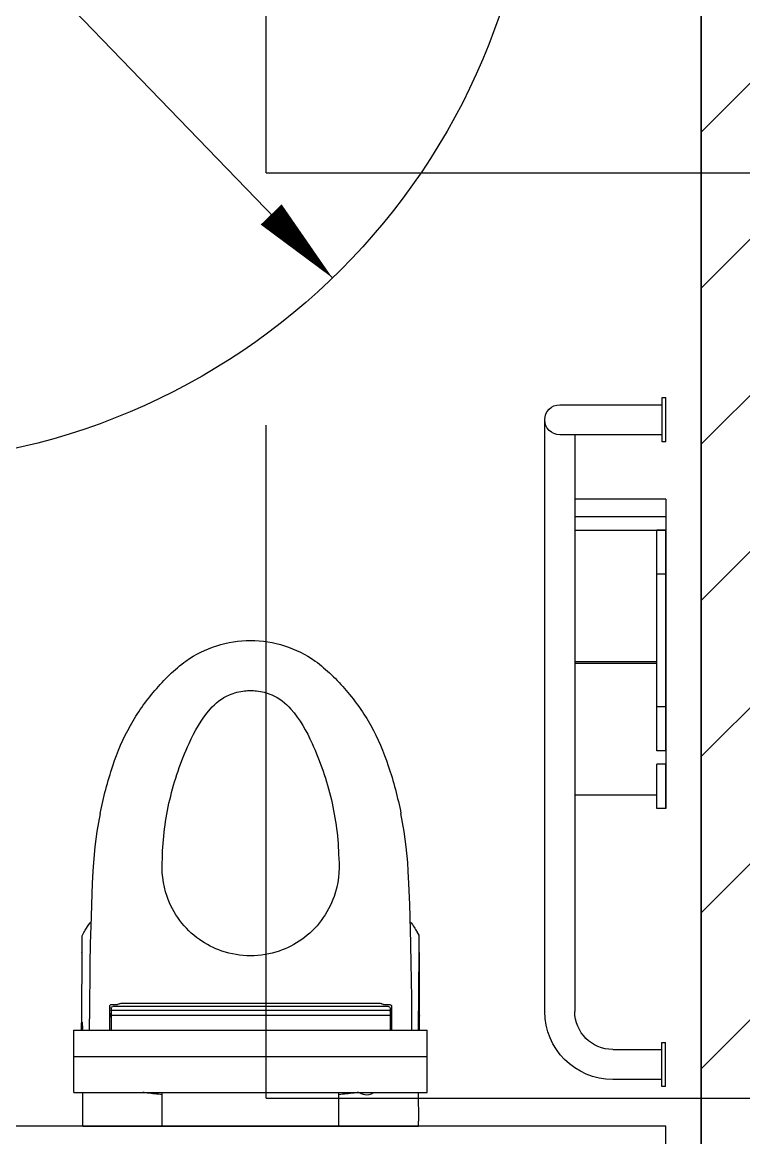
# Model space of a CAD drawing. Header units: millimetres. Extents: x 434053 to 1059003, y -2417481 to 936527.
# Drawn here: x 535015 to 535831, y -2126299 to -2125036 of the extents above; entities that cross this region are included whole.
import ezdxf

# ---------------------------------------------------------------- set-up
doc = ezdxf.new("R2010")
doc.units = ezdxf.units.MM
doc.header["$LTSCALE"] = 1000
doc.header["$MEASUREMENT"] = 0
for name, color, linetype in [('A-ANNO-DIMS', 3, 'Continuous'), ('A-WALL-PATT', 8, 'Continuous'), ('DIM_SYMB', 3, 'Continuous'), ('fur2023', 252, 'Continuous'), ('建筑-楼板开洞', 251, 'Continuous')]:
    doc.layers.add(name, color=color, linetype=linetype)
doc.layers.add('A-WALL', color=5, linetype='Continuous', lineweight=35)

# ---------------------------------------------------------------- blocks, each defined once
blk = doc.blocks.new('dgsdgadffAccessible Toilet')
at = {"layer": 'fur2023', "linetype": 'Continuous'}
for p, q in [((0, 0), (0, -250.000048)), ((0, -250.000048), (-1799.999998, -250.000048)), ((-660, -250.000048), (-280, -250.000048)), ((-660, -250.000048), (-660, -255.669777)), ((-659.995535, -250.000049), (-659.852116, -288.300049)), ((-570, -250.000048), (-370, -250.000048)), ((-570, -250.000048), (-570, -288.300048)), ((-370, -250.000048), (-370, -288.300048)), ((-280, -250.000048), (-280, -255.669777)), ((-280.147884, -288.300045), (-280, -255.669691)), ((-670, -288.300048), (-270, -288.300048)), ((-670, -288.300048), (-670, -358.700048)), ((-270, -288.300048), (-270, -358.700048)), ((-4.29999, -303.00004), (-60.000001, -303.00004)), ((-4.29999, -295.000029), (-4.29999, -345.00003)), ((-0.29999, -295.000029), (-4.29999, -295.000029)), ((-0.29999, -295.000029), (-0.29999, -345.00003)), ((-670, -329.100048), (-270, -329.100048)), ((-60.000001, -337.000019), (-4.29999, -337.000019)), ((-4.29999, -345.00003), (-0.29999, -345.00003)), ((-670, -358.700048), (-270, -358.700048)), ((-661.398302, -362.136416), (-661.393056, -363.536418)), ((-652.532649, -363.782101), (-652.532422, -358.700048)), ((-652.52615, -370.916142), (-652.532649, -363.782101)), ((-629.5, -358.700048), (-629.5, -385.870403)), ((-627.967501, -383.835533), (-627.882335, -358.700048)), ((-312.032504, -383.835533), (-312.117668, -358.700048)), ((-310.499997, -385.870403), (-310.499997, -358.700048)), ((-287.467348, -363.782101), (-287.473846, -370.916142)), ((-287.467575, -358.700048), (-287.467348, -363.782101)), ((-279.344027, -447.036414), (-280.185839, -358.700048)), ((-278.771432, -358.700048), (-278.771343, -375.027606)), ((-661.22866, -375.027606), (-661.280631, -367.122909)), ((-661.266493, -367.122908), (-660.967415, -367.436414)), ((-661.22866, -375.027606), (-661.239105, -375.155247)), ((-661.155796, -446.544115), (-661.239105, -375.155247)), ((-660.627552, -367.436414), (-660.967415, -367.436414)), ((-660.51204, -367.436414), (-660.627552, -367.436414)), ((-652.490033, -372.168591), (-652.52615, -370.916142)), ((-652.385457, -393.713246), (-652.490033, -372.168591)), ((-628.599998, -374.836417), (-628.619698, -374.491552)), ((-628.599998, -374.836417), (-628.599998, -376.836417)), ((-626.051231, -375.845673), (-469.999922, -376.01657)), ((-469.999925, -376.01657), (-313.948616, -375.845673)), ((-312.104769, -369.859722), (-310.499997, -369.845601)), ((-311.399998, -376.836417), (-311.399998, -374.836417)), ((-287.509964, -372.168591), (-287.614539, -393.713246)), ((-287.473846, -370.916142), (-287.509964, -372.168591)), ((-279.007465, -376.546394), (-278.962695, -374.873849)), ((-278.771343, -375.027606), (-278.962695, -374.873849)), ((-278.760895, -376.675503), (-278.760895, -422.135418)), ((-627.465097, -387.953827), (-620.456403, -387.953827)), ((-626.044533, -381.51129), (-469.999949, -381.680214)), ((-470.000002, -385.798874), (-625.967577, -385.816071)), ((-616.585488, -389.332918), (-616.455957, -389.359941)), ((-616.455957, -389.359941), (-545.00919, -389.475883)), ((-545.00919, -389.475883), (-469.999998, -389.502019)), ((-314.032427, -385.816071), (-470.000002, -385.798874)), ((-469.999998, -389.502019), (-394.990806, -389.475883)), ((-469.999951, -381.680214), (-313.955368, -381.51129)), ((-394.990806, -389.475883), (-323.54404, -389.359941)), ((-323.54404, -389.359941), (-323.414509, -389.332918)), ((-319.543593, -387.953827), (-312.534899, -387.953827)), ((-137.000008, -380.000048), (-137.000008, -1050.000048)), ((-102.999999, -1033.000047), (-102.999999, -380.000048)), ((-652.129943, -417.011117), (-652.385457, -393.713246)), ((-287.614539, -393.713246), (-287.870054, -417.011117)), ((-651.864352, -433.726441), (-652.129943, -417.011117)), ((-287.870054, -417.011117), (-288.135644, -433.726441)), ((-278.760895, -422.135418), (-278.844207, -446.544115)), ((-651.399789, -456.521981), (-651.864352, -433.726441)), ((-288.135644, -433.726441), (-288.600208, -456.521981)), ((-660.655977, -447.036414), (-660.55344, -465.048905)), ((-279.446563, -465.048905), (-279.344027, -447.036414)), ((-660.619434, -465.268257), (-660.617539, -465.268212)), ((-650.564615, -487.305087), (-651.399789, -456.521981)), ((-288.600208, -456.521981), (-289.435382, -487.305087)), ((-283.121242, -472.752218), (-279.636317, -466.444321)), ((-288.231264, -480.411064), (-286.874001, -478.479916)), ((-650.989274, -480.200522), (-650.989244, -480.201927)), ((-650.975237, -480.811943), (-650.74078, -480.811936)), ((-650.108928, -501.218834), (-650.564615, -487.305087)), ((-289.435382, -487.305087), (-289.891069, -501.218834)), ((-289.259216, -480.811932), (-289.024769, -480.811942)), ((-289.024769, -480.811942), (-289.024769, -480.806692)), ((-649.212095, -524.883061), (-650.108928, -501.218834)), ((-289.891069, -501.218834), (-290.787902, -524.883061)), ((-648.5434, -538.788859), (-649.212095, -524.883061)), ((-290.787902, -524.883061), (-291.456597, -538.788859)), ((-647.892649, -548.737442), (-648.5434, -538.788859)), ((-291.456597, -538.788859), (-292.107348, -548.737442)), ((-646.186969, -566.512131), (-647.892649, -548.737442)), ((-292.107348, -548.737442), (-293.813028, -566.512131)), ((-643.861707, -583.746939), (-646.186969, -566.512131)), ((-293.813028, -566.512131), (-296.13829, -583.746939)), ((-640.257398, -604.060468), (-643.861707, -583.746939)), ((-296.13829, -583.746939), (-299.742598, -604.060468)), ((0, -610.000048), (-10, -610.000048)), ((-10, -610.000048), (-10, -660.000048)), ((0, -610.000048), (0, -660.000048)), ((0, -960.000048), (0, -610.000048)), ((-10, -625.000048), (-102.999999, -625.000048)), ((0, -660.000048), (-10, -660.000048)), ((-10, -675.000048), (-10, -925.000048)), ((0, -675.000048), (-10, -675.000048)), ((0, -675.000048), (0, -925.000048)), ((0, -725.000048), (-10, -725.000048)), ((-10, -774), (-102.999999, -774)), ((-10, -776), (-102.999999, -776)), ((0, -875.000048), (-10, -875.000048)), ((-102.999999, -925.000048), (-0.735541, -925.000048)), ((0, -925.000048), (-10, -925.000048)), ((-0.735541, -925.000048), (0, -925.000048)), ((0, -940.000048), (-102.999999, -940.000048)), ((0, -960.000048), (-102.999999, -960.000048)), ((-4, -1033.000047), (-119.999995, -1033.000047)), ((-4, -1025.000047), (-4, -1075.000048)), ((0, -1025.000047), (-4, -1025.000047)), ((0, -1025.000047), (0, -1075.000048)), ((-119.999989, -1067.000048), (-4, -1067.000048)), ((-4, -1075.000048), (0, -1075.000048))]:
    blk.add_line(p, q, dxfattribs=at)
for centre, radius, start, end in [((-561.059401, -528.229134), 241.902075, 96.114041029, 97.322776006), ((-485.172203, -1119.013493), 837.502325, 95.813265975, 96.971449973), ((-454.827801, -1119.013493), 837.502325, 83.028550027, 84.186734025), ((-378.940603, -528.229134), 241.902075, 82.677223994, 83.885958971), ((-337.641341, -302.323534), 17.041561, 105.110050033, 124.623923003), ((-338.603799, -299.799094), 14.356071, 56.728559025, 104.027907985), ((-338.774995, -300.783713), 15.278371, 54.79363902, 58.217653004), ((-59.999995, -380.000048), 77, 90, 180), ((-59.999995, -380.000048), 43, 90, 180), ((-536.764787, -361.799722), 124.63397, 178.574894001, 180.154782), ((-617.791108, -364.084798), 43.605396, 179.279431, 183.857390998), ((-750.248025, -362.971628), 89.10824, 357.481092004, 359.636844001), ((-764.462278, -361.871403), 103.334118, 359.076757999, 1.758700999), ((-747.558626, -363.168206), 86.725901, 357.290501001, 359.756738), ((-801.860171, -361.947033), 141.03562, 359.354298001, 1.319206001), ((-811.745085, -362.135986), 151.325901, 357.992714001, 1.301044002), ((-660.699667, -366.930111), 0.604517, 188.386338013, 197.484815021), ((-661.266955, -367.113464), 0.009456, 169.498086998, 18.233631022), ((-662.106077, -366.874631), 0.880293, 344.457711981, 359.139409), ((-661.572516, -367.212428), 0.645226, 339.68724502, 355.066451009), ((-653.029427, -367.040843), 7.608415, 182.980224998, 185.840833991), ((-660.239352, -367.801488), 0.359249, 182.173992001, 201.555283013), ((-660.568923, -367.931237), 0.005074, 206.177494987, 326.903017993), ((-661.058413, -367.76532), 0.521762, 341.137114015, 354.863201001), ((-664.713302, -367.326474), 4.202699, 353.365476995, 358.500997997), ((-628.499988, -378.757359), 1.00001, 129.792099975, 179.999877), ((-630.100056, -376.836392), 1.500058, 309.792858044, 359.999066999), ((-627.619927, -374.520166), 1.00018, 108.224179962, 178.360600998), ((-627.620616, -374.517271), 0.997215, 90.48979104, 108.238618955), ((-627.527018, -375.284533), 0.371535, 186.131686002, 255.789826014), ((-626.884375, -373.872329), 1.918288, 247.508065042, 261.016132012), ((-626.083097, -368.102902), 7.742836, 261.826328983, 270.235236965), ((-313.916903, -368.102902), 7.742836, 269.764763035, 278.173671017), ((-313.115625, -373.872329), 1.918288, 278.983867988, 292.491934958), ((-312.472982, -375.284533), 0.371535, 284.210173986, 353.868313998), ((-309.900014, -374.836412), 1.499985, 129.791543984, 180.000189001), ((-309.89994, -376.836392), 1.500058, 180.000933001, 230.207141956), ((-311.500009, -378.757359), 1.00001, 0.000123, 50.207900025), ((-311.499998, -372.915482), 1, 309.791818991, 0), ((-279.106943, -377.036378), 0.49998, 46.201542034, 78.523699988), ((-627.464089, -385.936716), 2.036991, 178.134429999, 223.234380007), ((-627.506356, -385.972719), 1.981538, 223.313107987, 271.193083025), ((-625.910277, -383.758191), 2.058678, 182.153055001, 268.405043029), ((-627.2555, -380.629909), 0.660069, 179.966914999, 230.72305102), ((-626.849259, -380.116899), 1.314408, 231.172104004, 260.90523295), ((-626.14564, -377.212565), 4.299913, 257.763105032, 271.346706037), ((-620.457116, -390.945172), 2.987375, 51.381228962, 89.98628402), ((-616.618968, -386.274652), 3.058449, 229.811735003, 270.627220048), ((-323.381028, -386.274652), 3.058449, 269.372779952, 310.188264997), ((-319.54288, -390.945172), 2.987375, 90.01371598, 128.618771038), ((-314.106915, -383.740836), 2.076571, 272.055661989, 357.386240006), ((-313.85436, -377.212565), 4.299913, 268.653293963, 282.236894968), ((-313.150741, -380.116899), 1.314408, 279.09476705, 308.827895996), ((-312.49364, -385.972719), 1.981538, 268.806916975, 316.686892013), ((-312.7445, -380.629909), 0.660069, 309.27694898, 0.033085001), ((-312.535908, -385.936716), 2.036991, 316.765619993, 1.865570001), ((-660.535181, -446.413897), 0.634129, 191.849919018, 259.018610003), ((-470.592964, -541.901059), 98.731945, 108.841854974, 125.538838991), ((-470.411376, -541.307779), 98.229773, 89.76004899, 109.053856018), ((-469.58862, -541.307779), 98.229773, 70.946143982, 90.23995101), ((-469.407033, -541.901059), 98.731945, 54.461161009, 71.158145026), ((-279.464822, -446.413897), 0.634129, 280.981389997, 348.150080982), ((-658.631175, -465.498118), 1.974056, 166.846612021, 208.640960993), ((-512.96668, -388.296801), 166.831989, 207.931815025, 210.165664975), ((-470.093806, -543.023314), 99.935589, 125.397720037, 160.935293973), ((-469.90619, -543.023314), 99.935589, 19.064706027, 54.602279963), ((-281.368828, -465.498118), 1.974056, 331.359039007, 13.153387979), ((-550.407203, -407.873354), 124.638861, 211.033839047, 215.588738979), ((-355.424939, -429.472449), 84.267212, 324.438800948, 329.095974982), ((-650.906343, -479.701336), 1.112742, 219.463336021, 266.450297037), ((-289.093908, -479.689311), 1.124758, 273.524201047, 320.081585968), ((-466.116135, -544.327997), 104.121262, 160.971682974, 184.996788005), ((-473.883861, -544.327997), 104.121262, 355.003211995, 19.028317026), ((-245.30443, -546.029881), 324.62087, 181.300403998, 193.140592992), ((-694.695567, -546.029881), 324.62087, 346.859407008, 358.699596002), ((-191.107086, -513.878757), 458.114336, 191.353059018, 198.360328994), ((-748.892911, -513.878757), 458.114336, 341.639671006, 348.646940982), ((-236.026878, -543.645237), 334.197687, 193.177116019, 204.735658008), ((-703.973119, -543.645237), 334.197687, 335.264341992, 346.822883981), ((-387.278888, -581.233014), 250.721812, 197.87288298, 209.260402962), ((-552.721109, -581.233014), 250.721812, 330.739597038, 342.12711702), ((-393.465635, -620.982122), 158.903925, 203.16208598, 219.692992012), ((-546.534361, -620.982122), 158.903925, 320.307007988, 336.83791402), ((-410.509227, -596.176605), 223.157715, 208.828446963, 221.283380981), ((-529.49077, -596.176605), 223.157715, 318.716619019, 331.171553037), ((-469.135453, -681.769611), 61.873829, 221.131892044, 246.268896014), ((-470.864544, -681.769611), 61.873829, 293.731103986, 318.868107956), ((-426.783729, -619.57406), 195.610672, 219.278170054, 233.49559696), ((-469.990774, -683.111831), 60.301371, 246.499622051, 263.60323496), ((-470.000681, -683.166089), 60.246347, 263.606850026, 270.000648975), ((-469.999316, -683.166089), 60.246347, 269.999351025, 276.393149974), ((-470.009223, -683.111831), 60.301371, 276.39676504, 293.500377949), ((-513.216268, -619.57406), 195.610672, 306.50440304, 320.721829946), ((-469.998218, -673.038397), 126.96165, 234.81850897, 269.999197026), ((-470.001779, -673.038397), 126.96165, 270.000802974, 305.18149103), ((-119.999995, -1050.000048), 17, 90, 270)]:
    blk.add_arc(centre, radius, start, end, dxfattribs=at)
blk = doc.blocks.new('adfadfd')
at = {"layer": 'fur2023'}
blk.add_circle((-4413.3, 17470), 750, dxfattribs=at)
at = {"layer": 'fur2023', "xscale": -1, "rotation": 180}
blk.add_blockref('dgsdgadffAccessible Toilet', (-3515.1, 15720), dxfattribs=at)

msp = doc.modelspace()

# ---------------------------------------------------------------- hatches: boundary and pattern name
at = {"layer": '建筑-楼板开洞'}
h = msp.add_hatch(dxfattribs=at)
h.set_pattern_fill('ANGLE', color=256, scale=300)
h.set_pattern_definition([(0, (-12063903.9, -1756399.4), (0, 1047.75), [762, -285.75]), (90, (-12063903.9, -1756399.4), (-1047.75, 6e-14), [762, -285.75])])
h.paths.add_polyline_path([(540892.9, -2117486.2), (533592.9, -2117486.2), (533592.9, -2130686.2), (540892.9, -2130686.2)])

# ---------------------------------------------------------------- next in the draw order: block references
at = {"layer": 'fur2023'}
msp.add_blockref('adfadfd', (539258, -2142256.2), dxfattribs=at)

# ---------------------------------------------------------------- next in the draw order: hatches: boundary and pattern name
at = {"layer": 'A-WALL-PATT'}
h = msp.add_hatch(dxfattribs=at)
h.set_pattern_fill('普通砖', color=256, scale=50, style=0)
h.set_pattern_definition([(45, (-1713816.56, -1462893.01), (-88.388383, 88.388383), [])])
h.paths.add_polyline_path([(535882, -2123861.2), (535782.9, -2123936.2), (535782.9, -2126586.2), (535982.9, -2126786.2), (535982.9, -2123936.2)])

# ---------------------------------------------------------------- next in the draw order: linework, layer by layer
at = {"layer": 'A-ANNO-DIMS'}
msp.add_lwpolyline([(535365.7, -2125325.7), (534323.6, -2124246.8)], dxfattribs=at)
msp.add_lwpolyline([(535296.2, -2125253.8, 33, 0, 0), (535365.7, -2125325.7, 0, 0, 0)], format="xyseb", dxfattribs=at)
at = {"layer": 'A-WALL'}
msp.add_line((535782.9, -2123936.2), (535782.9, -2126586.2), dxfattribs=at)
at = {"layer": 'DIM_SYMB'}
msp.add_lwpolyline([(535142.9, -2125566.9, 0, 0, 0), (534638.1, -2126071.6, 0, 40, 0), (534744.2, -2125965.5, 0, 0, 0)], format="xyseb", dxfattribs=at)

doc.saveas('drawing.dxf')
